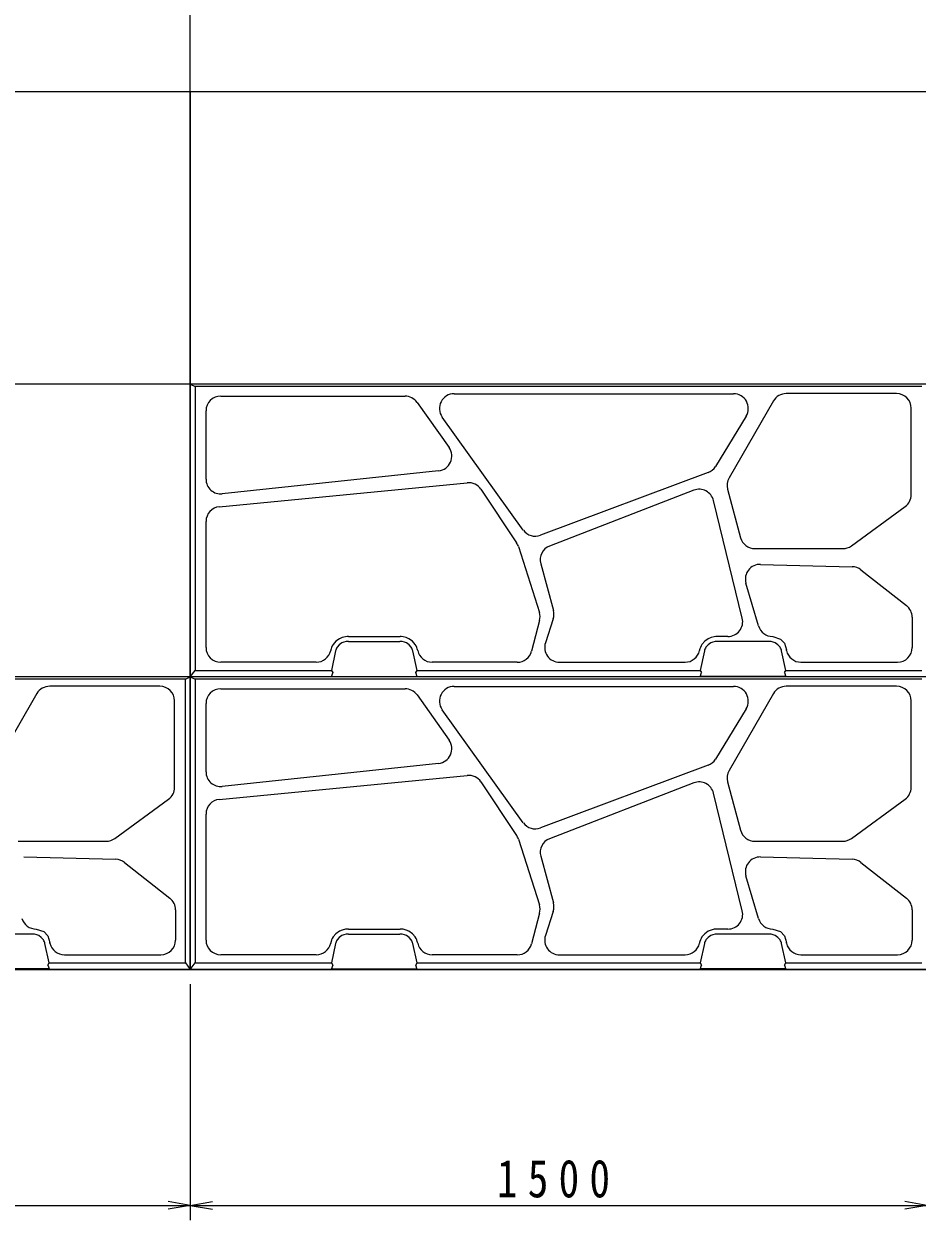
# Model space of a CAD drawing. Units: millimetres on the paper, scale 1:30. Extents: x 20 to 821, y 20 to 574.
# Drawn here: x 522.3 to 583, y 411.7 to 492.9 of the extents above; entities that cross this region are included whole.
import ezdxf

# ---------------------------------------------------------------- set-up
doc = ezdxf.new("R2010")
doc.units = ezdxf.units.MM
for name, color, linetype, lineweight in [('D-STR-DIM', 7, 'Continuous', 13), ('D-STR-STR2', 4, 'Continuous', 13), ('D-STR-STR3', 1, 'Continuous', 13)]:
    doc.layers.add(name, color=color, linetype=linetype, lineweight=lineweight)
doc.styles.add('ＭＳ ゴシック-5.0-0.0', font='')
doc.styles.get('ＭＳ ゴシック-5.0-0.0').set_extended_font_data('ＭＳ ゴシック-5.0-0.0')

msp = doc.modelspace()

# ---------------------------------------------------------------- linework, layer by layer
at = {"layer": 'D-STR-DIM'}
for p, q in [((533.631, 427.691), (533.631, 411.691)), ((533.631, 427.691), (533.631, 411.691)), ((483.631, 412.691), (533.631, 412.691)), ((533.631, 412.691), (532.131, 412.941)), ((533.631, 412.691), (532.131, 412.441)), ((533.631, 412.691), (535.131, 412.941)), ((533.631, 412.691), (583.631, 412.691)), ((533.631, 412.691), (535.131, 412.441)), ((583.631, 412.691), (582.131, 412.941)), ((583.631, 412.691), (582.131, 412.441))]:
    msp.add_line(p, q, dxfattribs=at)
at = {"layer": 'D-STR-STR2'}
for p, q in [((533.631, 468.404), (533.631, 547.829)), ((533.631, 488.26), (483.631, 488.26)), ((533.631, 488.26), (533.631, 468.404)), ((583.631, 488.26), (533.631, 488.26)), ((533.631, 468.404), (483.631, 468.404)), ((533.631, 468.404), (524.065, 468.404)), ((533.631, 468.404), (533.631, 448.547)), ((533.631, 448.547), (533.631, 468.404)), ((533.631, 468.404), (533.965, 468.254)), ((583.631, 468.404), (533.631, 468.404)), ((543.198, 468.404), (533.631, 468.404)), ((568.231, 468.404), (549.031, 468.404)), ((583.631, 468.404), (574.065, 468.404)), ((533.965, 468.254), (533.965, 448.994)), ((583.298, 468.254), (533.965, 468.254)), ((535.696, 467.602), (548.208, 467.602)), ((551.541, 467.765), (570.509, 467.765)), ((581.566, 467.775), (574.084, 467.775)), ((549.024, 467.18), (551.198, 464.112)), ((573.218, 467.275), (570.201, 462.048)), ((582.566, 460.917), (582.566, 466.775)), ((534.696, 461.965), (534.696, 466.602)), ((556.236, 458.512), (550.729, 466.181)), ((571.363, 466.244), (569.278, 462.828)), ((550.488, 462.539), (535.803, 460.97)), ((568.775, 462.412), (557.399, 458.159)), ((535.6, 460.097), (552.431, 461.721)), ((553.359, 461.28), (555.779, 457.65)), ((567.812, 461.213), (558.021, 457.428)), ((570.101, 461.289), (570.983, 457.997)), ((571.099, 452.531), (569.144, 460.518)), ((578.505, 457.447), (582.155, 460.109)), ((534.696, 450.547), (534.696, 459.102)), ((555.9, 457.399), (557.326, 452.931)), ((571.949, 457.255), (577.916, 457.255)), ((557.417, 456.232), (558.28, 453.066)), ((572.336, 456.187), (578.563, 456.029)), ((579.156, 455.816), (582.249, 453.387)), ((572.203, 452.01), (571.346, 454.912)), ((557.341, 452.373), (556.795, 450.293)), ((558.267, 452.495), (557.736, 450.855)), ((582.631, 452.6), (582.631, 450.547)), ((544.36, 451.293), (547.869, 451.293)), ((544.368, 450.96), (547.861, 450.96)), ((570.128, 451.293), (569.393, 451.293)), ((572.895, 450.96), (569.401, 450.96)), ((543.172, 450.395), (543.159, 450.333)), ((543.496, 450.315), (543.206, 448.994)), ((549.023, 448.994), (548.733, 450.315)), ((549.07, 450.333), (549.057, 450.395)), ((568.206, 450.395), (568.192, 450.333)), ((568.53, 450.315), (568.239, 448.994)), ((574.057, 448.994), (573.766, 450.315)), ((574.104, 450.333), (574.09, 450.395)), ((533.631, 448.547), (533.965, 448.994)), ((533.965, 448.994), (543.206, 448.994)), ((542.182, 449.547), (535.696, 449.547)), ((543.206, 448.994), (543.299, 448.85)), ((548.93, 448.85), (549.023, 448.994)), ((549.023, 448.994), (568.239, 448.994)), ((555.828, 449.547), (550.047, 449.547)), ((558.687, 449.547), (567.216, 449.547)), ((568.239, 448.994), (568.332, 448.85)), ((573.964, 448.85), (574.057, 448.994)), ((574.057, 448.994), (583.298, 448.994)), ((575.08, 449.547), (581.631, 449.547)), ((533.631, 448.547), (483.631, 448.547)), ((533.298, 448.398), (483.965, 448.398)), ((533.631, 448.547), (524.065, 448.547)), ((533.298, 448.398), (533.631, 448.547)), ((533.298, 429.138), (533.298, 448.398)), ((533.631, 448.547), (533.631, 428.691)), ((533.631, 428.691), (533.631, 448.547)), ((533.631, 448.547), (533.965, 448.398)), ((583.631, 448.547), (533.631, 448.547)), ((543.198, 448.547), (533.631, 448.547)), ((533.965, 448.398), (533.965, 429.138)), ((583.298, 448.398), (533.965, 448.398)), ((543.299, 448.85), (543.198, 448.547)), ((543.21, 448.585), (549.019, 448.585)), ((549.031, 448.547), (548.93, 448.85)), ((568.231, 448.547), (549.031, 448.547)), ((568.231, 448.547), (568.332, 448.85)), ((574.052, 448.585), (568.244, 448.585)), ((573.964, 448.85), (574.065, 448.547)), ((583.631, 448.547), (574.065, 448.547)), ((523.218, 447.418), (520.201, 442.192)), ((531.566, 447.918), (524.084, 447.918)), ((535.696, 447.746), (548.208, 447.746)), ((549.024, 447.324), (551.198, 444.256)), ((551.541, 447.908), (570.509, 447.908)), ((573.218, 447.418), (570.201, 442.192)), ((581.566, 447.918), (574.084, 447.918)), ((532.566, 441.061), (532.566, 446.918)), ((534.696, 442.108), (534.696, 446.746)), ((582.566, 441.061), (582.566, 446.918)), ((556.236, 438.656), (550.729, 446.325)), ((571.363, 446.388), (569.278, 442.971)), ((550.488, 442.683), (535.803, 441.114)), ((568.775, 442.555), (557.399, 438.303)), ((535.6, 440.241), (552.431, 441.865)), ((553.359, 441.424), (555.779, 437.794)), ((567.812, 441.357), (558.021, 437.572)), ((570.101, 441.433), (570.983, 438.14)), ((528.505, 437.591), (532.155, 440.253)), ((571.099, 432.674), (569.144, 440.662)), ((578.505, 437.591), (582.155, 440.253)), ((534.696, 430.691), (534.696, 439.245)), ((555.9, 437.543), (557.326, 433.074)), ((521.949, 437.399), (527.916, 437.399)), ((571.949, 437.399), (577.916, 437.399)), ((522.336, 436.331), (528.563, 436.173)), ((529.156, 435.959), (532.249, 433.531)), ((557.417, 436.376), (558.28, 433.21)), ((572.336, 436.331), (578.563, 436.173)), ((579.156, 435.959), (582.249, 433.531)), ((572.203, 432.153), (571.346, 435.056)), ((532.631, 432.744), (532.631, 430.691)), ((558.267, 432.639), (557.736, 430.999)), ((582.631, 432.744), (582.631, 430.691)), ((557.341, 432.516), (556.795, 430.437)), ((522.895, 431.103), (519.401, 431.103)), ((544.36, 431.437), (547.869, 431.437)), ((544.368, 431.103), (547.861, 431.103)), ((570.128, 431.437), (569.393, 431.437)), ((572.895, 431.103), (569.401, 431.103)), ((524.057, 429.138), (523.766, 430.458)), ((524.104, 430.476), (524.09, 430.538)), ((543.172, 430.538), (543.159, 430.476)), ((543.496, 430.458), (543.206, 429.138)), ((549.023, 429.138), (548.733, 430.458)), ((549.07, 430.476), (549.057, 430.538)), ((568.206, 430.538), (568.192, 430.476)), ((568.53, 430.458), (568.239, 429.138)), ((574.057, 429.138), (573.766, 430.458)), ((574.104, 430.476), (574.09, 430.538)), ((525.08, 429.691), (531.631, 429.691)), ((542.182, 429.691), (535.696, 429.691)), ((555.828, 429.691), (550.047, 429.691)), ((558.687, 429.691), (567.216, 429.691)), ((575.08, 429.691), (581.631, 429.691)), ((524.052, 428.729), (518.244, 428.729)), ((523.964, 428.994), (524.057, 429.138)), ((523.964, 428.994), (524.065, 428.691)), ((524.057, 429.138), (533.298, 429.138)), ((533.631, 428.691), (524.065, 428.691)), ((533.298, 429.138), (533.631, 428.691)), ((533.631, 428.691), (533.965, 429.138)), ((543.198, 428.691), (533.631, 428.691)), ((533.965, 429.138), (543.206, 429.138)), ((543.299, 428.994), (543.198, 428.691)), ((543.206, 429.138), (543.299, 428.994)), ((543.21, 428.729), (549.019, 428.729)), ((548.93, 428.994), (549.023, 429.138)), ((549.031, 428.691), (548.93, 428.994)), ((549.023, 429.138), (568.239, 429.138)), ((568.231, 428.691), (549.031, 428.691)), ((568.231, 428.691), (568.332, 428.994)), ((568.239, 429.138), (568.332, 428.994)), ((574.052, 428.729), (568.244, 428.729)), ((573.964, 428.994), (574.057, 429.138)), ((573.964, 428.994), (574.065, 428.691)), ((574.057, 429.138), (583.298, 429.138)), ((583.631, 428.691), (574.065, 428.691))]:
    msp.add_line(p, q, dxfattribs=at)
for points in [[(544.36, 451.293), (544.279, 451.289), (544.16, 451.277), (543.95, 451.23), (543.756, 451.142), (543.52, 450.972), (543.329, 450.758), (543.267, 450.656), (543.222, 450.554), (543.191, 450.462), (543.172, 450.395)], [(544.368, 450.96), (544.304, 450.956), (544.214, 450.947), (544.056, 450.912), (543.924, 450.852), (543.744, 450.723), (543.598, 450.559), (543.563, 450.501), (543.533, 450.433), (543.51, 450.365), (543.496, 450.315)], [(548.733, 450.315), (548.719, 450.365), (548.696, 450.433), (548.666, 450.501), (548.631, 450.559), (548.485, 450.723), (548.306, 450.852), (548.173, 450.912), (548.015, 450.947), (547.925, 450.956), (547.861, 450.96)], [(549.057, 450.395), (549.038, 450.462), (549.007, 450.554), (548.962, 450.656), (548.9, 450.758), (548.709, 450.972), (548.473, 451.142), (548.279, 451.23), (548.069, 451.277), (547.95, 451.289), (547.869, 451.293)], [(569.393, 451.293), (569.312, 451.289), (569.194, 451.277), (568.984, 451.23), (568.789, 451.142), (568.553, 450.972), (568.362, 450.758), (568.3, 450.656), (568.255, 450.554), (568.224, 450.462), (568.206, 450.395)], [(569.401, 450.96), (569.337, 450.956), (569.247, 450.947), (569.09, 450.912), (568.957, 450.852), (568.778, 450.723), (568.632, 450.559), (568.597, 450.501), (568.566, 450.433), (568.543, 450.365), (568.53, 450.315)], [(573.766, 450.315), (573.753, 450.365), (573.73, 450.433), (573.699, 450.501), (573.664, 450.559), (573.518, 450.723), (573.339, 450.852), (573.206, 450.912), (573.049, 450.947), (572.959, 450.956), (572.895, 450.96)], [(573.162, 451.293), (573.69, 451.119), (573.96, 450.83), (574.093, 450.381)], [(523.766, 430.458), (523.753, 430.508), (523.73, 430.577), (523.699, 430.645), (523.664, 430.703), (523.518, 430.866), (523.339, 430.996), (523.206, 431.056), (523.049, 431.091), (522.959, 431.1), (522.895, 431.103)], [(523.162, 431.437), (523.69, 431.263), (523.96, 430.973), (524.093, 430.524)], [(544.36, 431.437), (544.279, 431.433), (544.16, 431.421), (543.95, 431.374), (543.756, 431.286), (543.52, 431.115), (543.329, 430.902), (543.267, 430.799), (543.222, 430.698), (543.191, 430.606), (543.172, 430.538)], [(544.368, 431.103), (544.304, 431.1), (544.214, 431.091), (544.056, 431.056), (543.924, 430.996), (543.744, 430.866), (543.598, 430.703), (543.563, 430.645), (543.533, 430.577), (543.51, 430.508), (543.496, 430.458)], [(548.733, 430.458), (548.719, 430.508), (548.696, 430.577), (548.666, 430.645), (548.631, 430.703), (548.485, 430.866), (548.306, 430.996), (548.173, 431.056), (548.015, 431.091), (547.925, 431.1), (547.861, 431.103)], [(549.057, 430.538), (549.038, 430.606), (549.007, 430.698), (548.962, 430.799), (548.9, 430.902), (548.709, 431.115), (548.473, 431.286), (548.279, 431.374), (548.069, 431.421), (547.95, 431.433), (547.869, 431.437)], [(569.393, 431.437), (569.312, 431.433), (569.194, 431.421), (568.984, 431.374), (568.789, 431.286), (568.553, 431.115), (568.362, 430.902), (568.3, 430.799), (568.255, 430.698), (568.224, 430.606), (568.206, 430.538)], [(569.401, 431.103), (569.337, 431.1), (569.247, 431.091), (569.09, 431.056), (568.957, 430.996), (568.778, 430.866), (568.632, 430.703), (568.597, 430.645), (568.566, 430.577), (568.543, 430.508), (568.53, 430.458)], [(573.766, 430.458), (573.753, 430.508), (573.73, 430.577), (573.699, 430.645), (573.664, 430.703), (573.518, 430.866), (573.339, 430.996), (573.206, 431.056), (573.049, 431.091), (572.959, 431.1), (572.895, 431.103)], [(573.162, 431.437), (573.69, 431.263), (573.96, 430.973), (574.093, 430.524)]]:
    msp.add_lwpolyline(points, dxfattribs=at)
for centre, start, end in [((535.696, 466.602), 90, 180), ((548.208, 466.602), 35.32414, 90), ((551.541, 466.765), 90, 215.6828), ((570.509, 466.765), 328.61441, 90), ((574.084, 466.775), 90, 150), ((581.566, 466.775), 0, 90), ((550.382, 463.534), 276.09888, 35.32414), ((568.425, 463.348), 290.49734, 328.61441), ((535.696, 461.965), 180, 276.09888), ((571.067, 461.548), 150, 195), ((552.527, 460.726), 33.69007, 95.51124), ((568.173, 460.28), 13.75721, 111.13424), ((581.566, 460.917), 306.0975, 0), ((535.696, 459.102), 95.51124, 180), ((557.049, 459.096), 215.6828, 290.49734), ((571.949, 458.255), 195, 270), ((554.947, 457.095), 17.7029, 33.69007), ((558.381, 456.495), 111.13424, 195.25512), ((577.916, 458.255), 270, 306.0975), ((572.307, 455.188), 88.35402, 195.9966), ((578.538, 455.029), 51.86296, 88.54232), ((556.373, 452.626), 345.29615, 17.7029), ((557.315, 452.803), 342.06376, 15.25512), ((581.631, 452.6), 0, 51.86296), ((570.128, 452.293), 270, 13.75721), ((573.162, 452.293), 196.44914, 270), ((535.696, 450.547), 180, 270), ((558.687, 450.547), 162.06376, 270), ((581.631, 450.547), 270, 0), ((542.182, 450.547), 270, 347.59793), ((550.047, 450.547), 192.40207, 270), ((555.828, 450.547), 270, 345.29615), ((567.216, 450.547), 270, 347.59793), ((575.08, 450.547), 192.40207, 270), ((524.084, 446.918), 90, 150), ((531.566, 446.918), 0, 90), ((535.696, 446.746), 90, 180), ((548.208, 446.746), 35.32414, 90), ((551.541, 446.908), 90, 215.6828), ((570.509, 446.908), 328.61441, 90), ((574.084, 446.918), 90, 150), ((581.566, 446.918), 0, 90), ((550.382, 443.677), 276.09888, 35.32414), ((568.425, 443.492), 290.49734, 328.61441), ((535.696, 442.108), 180, 276.09888), ((552.527, 440.869), 33.69007, 95.51124), ((571.067, 441.692), 150, 195), ((531.566, 441.061), 306.0975, 0), ((568.173, 440.424), 13.75721, 111.13424), ((581.566, 441.061), 306.0975, 0), ((535.696, 439.245), 95.51124, 180), ((557.049, 439.239), 215.6828, 290.49734), ((527.916, 438.399), 270, 306.0975), ((554.947, 437.239), 17.7029, 33.69007), ((558.381, 436.639), 111.13424, 195.25512), ((571.949, 438.399), 195, 270), ((577.916, 438.399), 270, 306.0975), ((528.538, 435.173), 51.86296, 88.54232), ((572.307, 435.331), 88.35402, 195.9966), ((578.538, 435.173), 51.86296, 88.54232), ((531.631, 432.744), 0, 51.86296), ((581.631, 432.744), 0, 51.86296), ((556.373, 432.77), 345.29615, 17.7029), ((557.315, 432.947), 342.06376, 15.25512), ((570.128, 432.437), 270, 13.75721), ((523.162, 432.437), 196.44914, 270), ((573.162, 432.437), 196.44914, 270), ((525.08, 430.691), 192.40207, 270), ((531.631, 430.691), 270, 0), ((535.696, 430.691), 180, 270), ((542.182, 430.691), 270, 347.59793), ((550.047, 430.691), 192.40207, 270), ((555.828, 430.691), 270, 345.29615), ((558.687, 430.691), 162.06376, 270), ((567.216, 430.691), 270, 347.59793), ((575.08, 430.691), 192.40207, 270), ((581.631, 430.691), 270, 0)]:
    msp.add_arc(centre, 1, start, end, dxfattribs=at)
at = {"layer": 'D-STR-STR3'}
msp.add_line((446.131, 428.691), (621.131, 428.691), dxfattribs=at)

# ---------------------------------------------------------------- texts
at = {"layer": 'D-STR-DIM', "insert": (558.631, 413.191), "char_height": 2.566, "attachment_point": 8, "style": 'ＭＳ ゴシック-5.0-0.0'}
msp.add_mtext('\\T1.5;\\W0.8;1500', dxfattribs=at)

doc.saveas('drawing.dxf')
